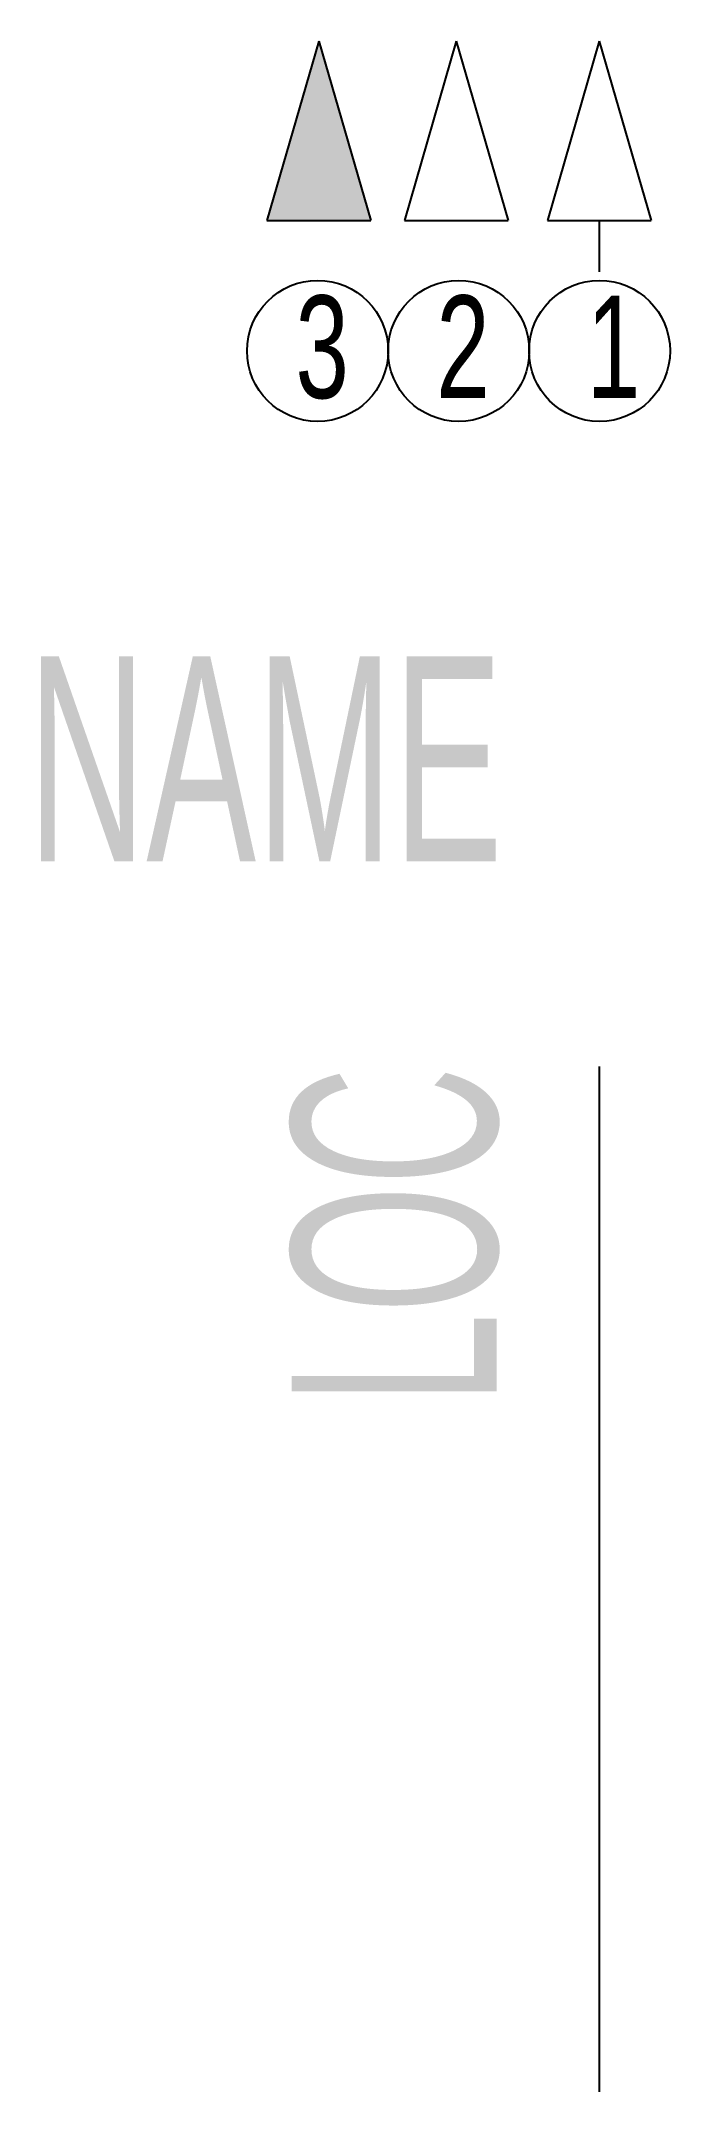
# Model space of a CAD drawing. Header units: inches. Extents: x -2.7 to 0.3, y -10 to 0.
import ezdxf
from ezdxf.enums import TextEntityAlignment as Align

# ---------------------------------------------------------------- set-up
doc = ezdxf.new("R2010")
doc.units = ezdxf.units.IN
doc.header["$MEASUREMENT"] = 0

msp = doc.modelspace()

# ---------------------------------------------------------------- hatches: boundary and pattern name
msp.add_hatch(color=2).paths.add_polyline_path([(-1.621, -0.875), (-1.114, -0.875), (-1.368, 0)])

# ---------------------------------------------------------------- linework, layer by layer
at = {"color": 2}
for p, q in [((-1.368, 0), (-1.114, -0.875)), ((-0.698, 0), (-0.445, -0.875)), ((0, 0), (0.253, -0.875)), ((0, -0.875), (0, -1.125)), ((0, -5), (0, -10))]:
    msp.add_line(p, q, dxfattribs=at)
for points in [[(-1.368, 0), (-1.621, -0.875)], [(-0.698, 0), (-0.951, -0.875)], [(0, 0), (-0.253, -0.875)], [(-1.621, -0.875), (-1.114, -0.875)], [(-0.951, -0.875), (-0.445, -0.875)], [(-0.253, -0.875), (0.253, -0.875)]]:
    msp.add_lwpolyline(points, dxfattribs=at)
for centre in [(-1.374, -1.511), (-0.686, -1.511), (0.001, -1.511)]:
    msp.add_circle(centre, 0.344, dxfattribs=at)

# ---------------------------------------------------------------- texts
at = {"color": 2, "width": 0.7}
for s, p in [('3', (-1.482, -1.741)), ('2', (-0.795, -1.741)), ('1', (-0.061, -1.741))]:
    msp.add_text(s, height=0.5, dxfattribs=at).set_placement(p)
at = {"color": 2, "width": 0.6}
msp.add_attdef('NAME', text='NAME', height=1, dxfattribs=at).set_placement((-1.63, -3.5), align=Align.MIDDLE_CENTER)
msp.add_attdef('LOC', text='LOC', height=1, rotation=90, dxfattribs=at).set_placement((-0.5, -5), align=Align.RIGHT)

doc.saveas('drawing.dxf')
